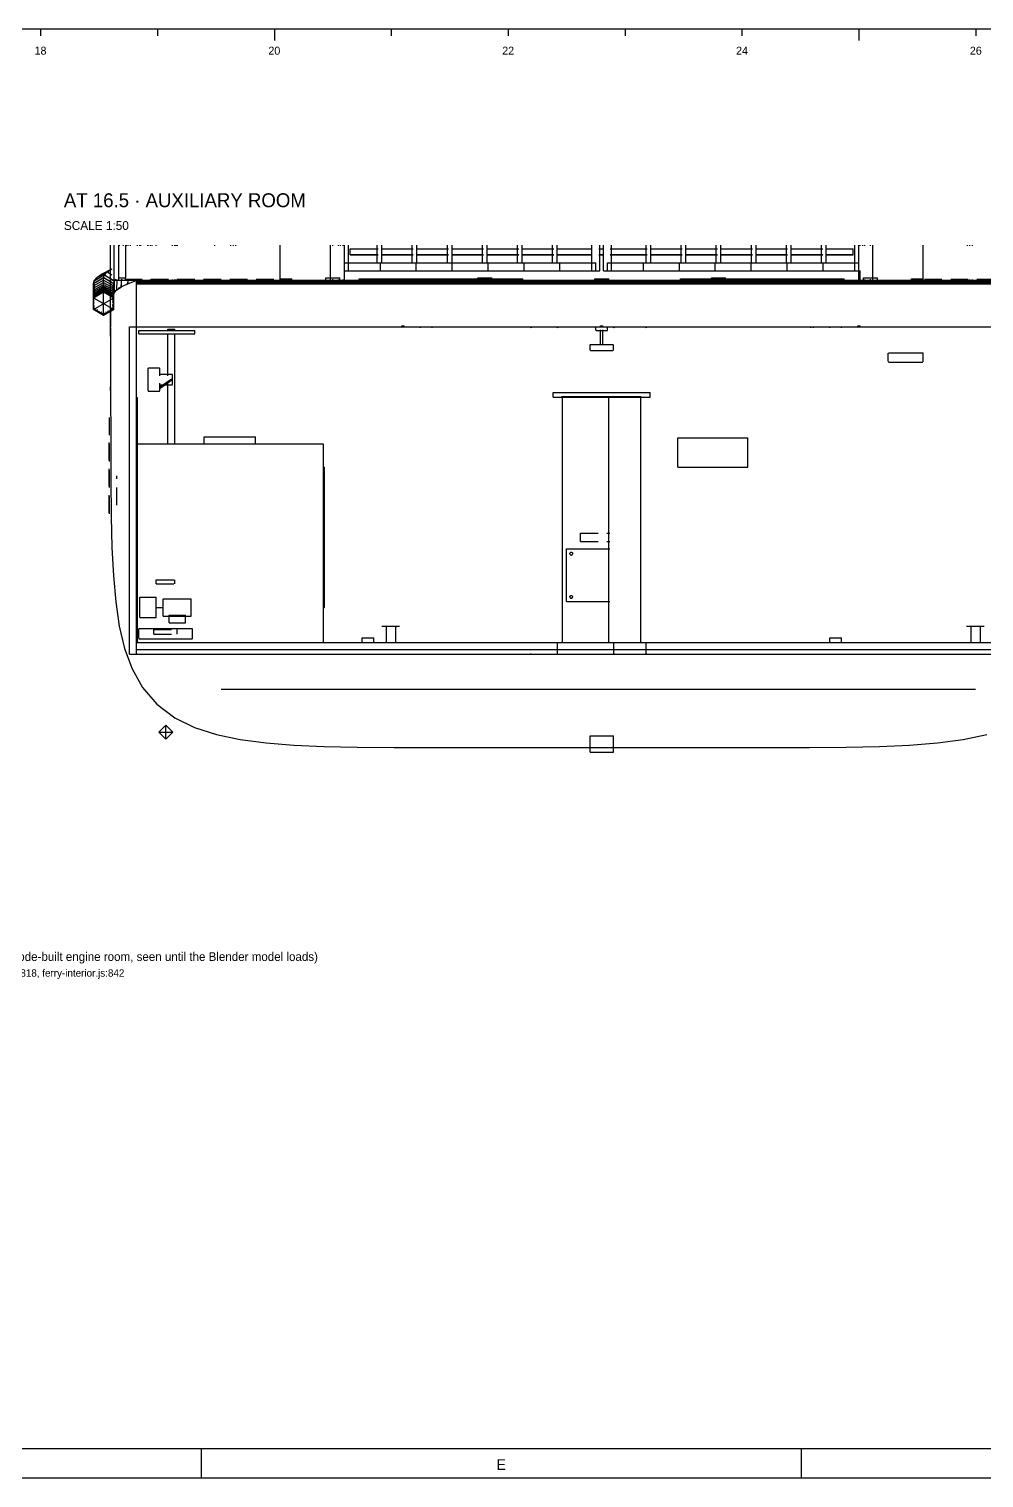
# Model space of a CAD drawing. Extents: x 5 to 836, y 5 to 589.
# Drawn here: x 391 to 554.4, y 5 to 253 of the extents above; entities that cross this region are included whole.
import ezdxf
from ezdxf.enums import TextEntityAlignment as Align

# ---------------------------------------------------------------- set-up
doc = ezdxf.new("R2010")
doc.units = 0
doc.linetypes.add('DASHED', pattern=[4.5, 3, -1.5])
for name, color, linetype in [('CHECK-TEXT', 40, 'CONTINUOUS'), ('CUT', 7, 'CONTINUOUS'), ('DETAIL', 8, 'CONTINUOUS'), ('DIM', 3, 'CONTINUOUS'), ('FRAME', 7, 'CONTINUOUS'), ('MARKING', 4, 'DASHED'), ('OUTLINE', 7, 'CONTINUOUS'), ('TEXT', 7, 'CONTINUOUS'), ('THIN', 7, 'CONTINUOUS')]:
    doc.layers.add(name, color=color, linetype=linetype)

msp = doc.modelspace()

# ---------------------------------------------------------------- linework, layer by layer
at = {"layer": 'CUT'}
for p, q in [((405, 200.4), (405, 216)), ((405.6, 210), (405.6, 216)), ((406.4, 210), (406.4, 216)), ((434, 210), (434, 216)), ((544, 210), (544, 216)), ((405.6, 210), (572.4, 210)), ((409.4, 146), (409.4, 209.76)), ((409.4, 209.76), (568.6, 209.76)), ((409.4, 209.6), (568.6, 209.6)), ((409.4, 209.4), (568.6, 209.4)), ((487.8, 210.02), (487.8, 210.26)), ((487.8, 210.26), (490.2, 210.26)), ((487.8, 210.02), (490.2, 210.02)), ((490.2, 210.02), (490.2, 210.26)), ((402.07, 207.01), (403.8, 208.01)), ((402.07, 205.01), (402.07, 207.01)), ((403.8, 208.01), (405.53, 207.01)), ((405.53, 205.01), (405.53, 207.01)), ((402.07, 205.01), (403.8, 204.01)), ((403.8, 204.01), (405.53, 205.01)), ((408.2, 146), (408.2, 202)), ((408.2, 202), (569.8, 202)), ((488, 201.4), (488, 202)), ((488.03, 201.4), (489.97, 201.4)), ((490, 201.4), (490, 202)), ((405, 200.4), (405, 191.03)), ((538, 197.48), (538.02, 197.54)), ((538, 196.12), (538, 197.48)), ((538.01, 196.1), (538.04, 196.04)), ((538.04, 197.56), (538.1, 197.59)), ((538.06, 196.02), (538.12, 196)), ((538.12, 197.6), (543.88, 197.6)), ((538.12, 196), (543.88, 196)), ((543.88, 197.6), (543.94, 197.58)), ((543.9, 196.01), (543.96, 196.04)), ((543.96, 197.56), (543.99, 197.5)), ((543.98, 196.06), (544, 196.12)), ((544, 196.12), (544, 197.48)), ((405, 191.03), (405.01, 182.39)), ((405.01, 182.39), (405.03, 175.5)), ((405.03, 175.5), (405.08, 170)), ((405.08, 170), (405.09, 169.56)), ((405.09, 169.56), (405.22, 164.25)), ((405.22, 164.25), (405.46, 159.4)), ((405.46, 159.4), (405.86, 154.94)), ((405.86, 154.94), (406.48, 150.8)), ((410, 152.27), (410, 155.73)), ((410, 155.73), (412.8, 155.73)), ((412.8, 152.27), (412.8, 155.73)), ((412.8, 154), (414, 154)), ((414, 152.52), (414, 155.48)), ((414, 155.48), (418.8, 155.48)), ((418.8, 152.54), (418.8, 155.46)), ((410, 152.27), (412.8, 152.27)), ((414, 152.52), (418.8, 152.52)), ((406.48, 150.8), (407.39, 146.99)), ((409.8, 148.72), (409.8, 150.28)), ((409.81, 150.3), (409.84, 150.36)), ((409.86, 150.37), (409.92, 150.4)), ((409.92, 150.4), (418.88, 150.4)), ((418.9, 150.39), (418.96, 150.36)), ((418.97, 150.34), (419, 150.28)), ((419, 148.72), (419, 150.28)), ((448, 148.8), (450, 148.8)), ((448, 148), (448, 148.8)), ((450, 148), (450, 148.8)), ((528, 148.8), (530, 148.8)), ((528, 148), (528, 148.8)), ((530, 148), (530, 148.8)), ((407.39, 146.99), (408.68, 143.47)), ((409.4, 148), (568.6, 148)), ((409.4, 146.8), (568.6, 146.8)), ((409.8, 148.72), (409.83, 148.66)), ((409.84, 148.64), (409.9, 148.61)), ((409.92, 148.6), (418.88, 148.6)), ((418.88, 148.6), (418.94, 148.63)), ((418.96, 148.64), (418.99, 148.7)), ((408.2, 146), (409.4, 146)), ((408.68, 143.47), (410.47, 140.28)), ((410.47, 140.28), (412.92, 137.43)), ((412.92, 137.43), (415.96, 135.13)), ((415.96, 135.13), (419.36, 133.45)), ((413.23, 132.63), (414.43, 133.83)), ((413.23, 132.63), (414.43, 131.43)), ((414.43, 133.83), (415.63, 132.63)), ((414.43, 131.43), (415.63, 132.63)), ((419.36, 133.45), (423.11, 132.24)), ((423.11, 132.24), (427.18, 131.39)), ((487, 129.2), (487, 132)), ((487, 132), (491, 132)), ((491, 129.2), (491, 132)), ((550.82, 131.39), (554.89, 132.24)), ((427.18, 131.39), (431.58, 130.81)), ((431.58, 130.81), (436.34, 130.44)), ((436.34, 130.44), (441.5, 130.21)), ((441.5, 130.21), (447.17, 130.09)), ((447.17, 130.09), (453.5, 130.03)), ((453.5, 130.03), (460.84, 130.01)), ((460.84, 130.01), (470.05, 130)), ((470.05, 130), (507.95, 130)), ((487, 129.2), (491, 129.2)), ((507.95, 130), (517.16, 130.01)), ((517.16, 130.01), (524.5, 130.03)), ((524.5, 130.03), (530.83, 130.09)), ((530.83, 130.09), (536.5, 130.21)), ((536.5, 130.21), (541.66, 130.44)), ((541.66, 130.44), (546.42, 130.81)), ((546.42, 130.81), (550.82, 131.39))]:
    msp.add_line(p, q, dxfattribs=at)
at = {"layer": 'DETAIL'}
for p, q in [((405.6, 210), (405.6, 216)), ((406.4, 210.4), (406.4, 216)), ((406.53, 215.86), (406.53, 216)), ((407.18, 215.86), (407.18, 216)), ((407.6, 210.4), (407.6, 216)), ((407.73, 215.86), (407.73, 216)), ((408.38, 215.86), (408.38, 216)), ((408.4, 215.86), (408.4, 216)), ((409.6, 215.86), (409.6, 216)), ((410.16, 215.86), (410.16, 216)), ((411.36, 215.86), (411.36, 216)), ((412.09, 215.86), (412.09, 216)), ((415.57, 215.86), (415.57, 216)), ((416, 215.86), (416, 216)), ((416.43, 215.86), (416.43, 216)), ((422.8, 215.86), (422.8, 216)), ((425.57, 215.86), (425.57, 216)), ((426, 215.86), (426, 216)), ((426.4, 215.86), (426.4, 216)), ((426.43, 215.86), (426.43, 216)), ((434, 210), (434, 216)), ((442.6, 209.65), (442.6, 216)), ((443, 215.86), (443, 216)), ((444, 215.86), (444, 216)), ((444.3, 215.86), (444.3, 216)), ((444.8, 215.86), (444.8, 216)), ((445, 209.89), (445, 216)), ((445.7, 211.6), (445.7, 216)), ((450.6, 213), (450.6, 216)), ((451.4, 213), (451.4, 216)), ((456.6, 213), (456.6, 216)), ((457.4, 213), (457.4, 216)), ((462.6, 213), (462.6, 216)), ((463.4, 213), (463.4, 216)), ((468.6, 213), (468.6, 216)), ((469.4, 213), (469.4, 216)), ((474.6, 213), (474.6, 216)), ((475.4, 213), (475.4, 216)), ((480.6, 213), (480.6, 216)), ((481.4, 213), (481.4, 216)), ((487.3, 211.6), (487.3, 216)), ((488.7, 211.6), (488.7, 216)), ((489.3, 211.6), (489.3, 216)), ((490.7, 211.6), (490.7, 216)), ((496.6, 213), (496.6, 216)), ((497.4, 213), (497.4, 216)), ((502.6, 213), (502.6, 216)), ((503.4, 213), (503.4, 216)), ((508.6, 213), (508.6, 216)), ((509.4, 213), (509.4, 216)), ((514.6, 213), (514.6, 216)), ((515.4, 213), (515.4, 216)), ((520.6, 213), (520.6, 216)), ((521.4, 213), (521.4, 216)), ((526.6, 213), (526.6, 216)), ((527.4, 213), (527.4, 216)), ((532.3, 211.6), (532.3, 216)), ((533, 209.89), (533, 216)), ((533.2, 215.86), (533.2, 216)), ((533.7, 215.86), (533.7, 216)), ((534, 215.86), (534, 216)), ((535, 215.86), (535, 216)), ((535.4, 209.65), (535.4, 216)), ((544, 210), (544, 216)), ((551.57, 215.86), (551.57, 216)), ((552, 215.86), (552, 216)), ((552.43, 215.86), (552.43, 216)), ((446, 214.36), (446, 215.39)), ((446, 215.39), (450.75, 215.39)), ((446, 215.35), (450.75, 215.35)), ((446, 214.4), (450.75, 214.4)), ((446, 214.36), (450.75, 214.36)), ((451.31, 215.39), (456.77, 215.39)), ((451.31, 215.35), (456.77, 215.35)), ((451.31, 214.4), (456.77, 214.4)), ((451.31, 214.36), (456.77, 214.36)), ((457.33, 215.39), (462.78, 215.39)), ((457.33, 215.35), (462.78, 215.35)), ((457.33, 214.4), (462.78, 214.4)), ((457.33, 214.36), (462.78, 214.36)), ((463.34, 215.39), (468.79, 215.39)), ((463.34, 215.35), (468.79, 215.35)), ((463.34, 214.4), (468.79, 214.4)), ((463.34, 214.36), (468.79, 214.36)), ((469.35, 215.39), (474.81, 215.39)), ((469.35, 215.35), (474.81, 215.35)), ((469.35, 214.4), (474.81, 214.4)), ((469.35, 214.36), (474.81, 214.36)), ((475.37, 215.39), (480.82, 215.39)), ((475.37, 215.35), (480.82, 215.35)), ((475.37, 214.4), (480.82, 214.4)), ((475.37, 214.36), (480.82, 214.36)), ((481.38, 215.39), (487.39, 215.39)), ((481.38, 215.35), (487.39, 215.35)), ((481.38, 214.4), (487.39, 214.4)), ((481.38, 214.36), (487.39, 214.36)), ((488.51, 215.39), (489.35, 215.39)), ((488.51, 215.35), (489.35, 215.35)), ((488.51, 214.4), (489.35, 214.4)), ((488.51, 214.36), (489.35, 214.36)), ((490.47, 215.39), (496.76, 215.39)), ((490.47, 215.35), (496.76, 215.35)), ((490.47, 214.4), (496.76, 214.4)), ((490.47, 214.36), (496.76, 214.36)), ((497.32, 215.39), (502.77, 215.39)), ((497.32, 215.35), (502.77, 215.35)), ((497.32, 214.4), (502.77, 214.4)), ((497.32, 214.36), (502.77, 214.36)), ((503.33, 215.39), (508.79, 215.39)), ((503.33, 215.35), (508.79, 215.35)), ((503.33, 214.4), (508.79, 214.4)), ((503.33, 214.36), (508.79, 214.36)), ((509.35, 215.39), (514.8, 215.39)), ((509.35, 215.35), (514.8, 215.35)), ((509.35, 214.4), (514.8, 214.4)), ((509.35, 214.36), (514.8, 214.36)), ((515.36, 215.39), (520.81, 215.39)), ((515.36, 215.35), (520.81, 215.35)), ((515.36, 214.4), (520.81, 214.4)), ((515.36, 214.36), (520.81, 214.36)), ((521.37, 215.39), (526.83, 215.39)), ((521.37, 215.35), (526.83, 215.35)), ((521.37, 214.4), (526.83, 214.4)), ((521.37, 214.36), (526.83, 214.36)), ((527.39, 215.39), (532, 215.39)), ((527.39, 215.35), (532, 215.35)), ((527.39, 214.4), (532, 214.4)), ((527.39, 214.36), (532, 214.36)), ((532, 214.36), (532, 215.39)), ((402.17, 209.91), (403.91, 210.9)), ((402.19, 209.94), (403.94, 210.9)), ((402.63, 210.45), (404.39, 211.41)), ((402.65, 210.48), (404.42, 211.41)), ((402.65, 210.48), (403.45, 211.02)), ((403.44, 210.62), (403.45, 211.02)), ((403.45, 211.02), (405.22, 211.95)), ((403.45, 210.65), (403.47, 211.05)), ((403.47, 211.05), (405.26, 211.95)), ((403.47, 211.05), (404.63, 211.63)), ((403.81, 210.44), (403.91, 210.9)), ((403.91, 210.9), (405.64, 209.89)), ((403.94, 210.9), (404.39, 211.41)), ((403.94, 210.9), (405.65, 209.86)), ((404.39, 211.41), (405.19, 210.92)), ((404.42, 211.41), (405.22, 211.95)), ((404.42, 211.41), (405.21, 210.91)), ((404.61, 211.24), (404.63, 211.63)), ((404.62, 211.27), (404.65, 211.66)), ((404.63, 211.63), (405.22, 211.93)), ((404.65, 211.66), (405.25, 211.95)), ((404.65, 211.66), (405.15, 211.87)), ((444.94, 211.6), (488.7, 211.6)), ((445, 213), (488, 213)), ((451.14, 211.6), (451.14, 213)), ((457.29, 211.6), (457.29, 213)), ((463.43, 211.6), (463.43, 213)), ((469.57, 211.6), (469.57, 213)), ((475.71, 211.6), (475.71, 213)), ((481.86, 211.6), (481.86, 213)), ((488, 211.6), (488, 213)), ((489.3, 211.6), (533.19, 211.6)), ((490, 213), (533, 213)), ((490, 211.6), (490, 213)), ((496.14, 211.6), (496.14, 213)), ((502.29, 211.6), (502.29, 213)), ((508.43, 211.6), (508.43, 213)), ((514.57, 211.6), (514.57, 213)), ((520.71, 211.6), (520.71, 213)), ((526.86, 211.6), (526.86, 213)), ((533.2, 210), (533.2, 211.67)), ((402.06, 207.45), (402.07, 209.45)), ((402.07, 209.44), (403.8, 210.44)), ((402.07, 209.45), (403.81, 210.44)), ((402.07, 209.02), (403.8, 210.02)), ((402.07, 209.45), (402.17, 209.91)), ((402.07, 208.63), (403.8, 209.63)), ((402.07, 205), (402.07, 209.44)), ((402.07, 208.29), (403.8, 209.29)), ((402.07, 209.02), (402.42, 208.82)), ((402.07, 207.99), (403.8, 208.99)), ((402.07, 207.73), (403.8, 208.73)), ((402.07, 208.63), (402.41, 208.43)), ((402.07, 207.5), (403.8, 208.5)), ((402.07, 207.32), (403.8, 208.32)), ((402.15, 207.94), (402.19, 209.94)), ((402.16, 207.91), (402.17, 209.91)), ((402.19, 209.94), (402.63, 210.45)), ((402.63, 210.05), (402.63, 210.45)), ((402.64, 210.08), (402.65, 210.48)), ((403.8, 204), (403.8, 210.44)), ((403.8, 210.44), (405.53, 209.44)), ((403.8, 210.02), (405.53, 209.02)), ((403.8, 209.63), (405.53, 208.63)), ((403.8, 209.29), (405.53, 208.29)), ((403.8, 208.99), (405.53, 207.99)), ((403.8, 208.73), (405.53, 207.73)), ((403.8, 208.5), (405.53, 207.5)), ((403.8, 208.32), (405.53, 207.32)), ((403.81, 210.44), (405.54, 209.43)), ((405.29, 208.88), (405.52, 209.02)), ((405.3, 208.5), (405.53, 208.63)), ((405.47, 208.05), (406.05, 208.37)), ((405.53, 205), (405.53, 209.44)), ((405.53, 207.43), (405.54, 209.43)), ((405.54, 209.43), (405.64, 209.89)), ((405.56, 208.09), (406.03, 208.34)), ((405.6, 210), (445, 210)), ((405.61, 207.87), (405.65, 209.86)), ((405.61, 207.87), (406.05, 208.37)), ((405.63, 207.9), (405.64, 209.89)), ((405.65, 209.86), (405.92, 210.17)), ((406.03, 208.34), (406.1, 210.07)), ((406.03, 208.34), (406.83, 208.88)), ((406.05, 208.37), (406.09, 210.1)), ((406.34, 208.62), (406.81, 208.86)), ((406.36, 208.64), (406.83, 208.88)), ((406.4, 210.4), (407.6, 210.4)), ((406.81, 208.85), (406.89, 210.18)), ((406.81, 208.85), (407.97, 209.44)), ((406.83, 208.88), (406.88, 210.08)), ((407.71, 209.29), (407.95, 209.41)), ((407.73, 209.32), (407.97, 209.44)), ((407.95, 209.41), (408, 210.07)), ((407.95, 209.41), (409.46, 210.03)), ((407.97, 209.44), (408.01, 210.1)), ((409.32, 209.95), (409.44, 210.01)), ((409.34, 209.98), (409.46, 210.03)), ((409.4, 146), (409.4, 209.6)), ((409.4, 209.6), (568.6, 209.6)), ((409.44, 210.01), (409.94, 210.18)), ((409.44, 210.01), (409.45, 210.14)), ((409.46, 210.03), (409.47, 210.17)), ((412.09, 210), (412.09, 210.14)), ((415.57, 210), (415.57, 210.14)), ((416, 210), (416, 210.14)), ((416.43, 210), (416.43, 210.14)), ((422.8, 210), (422.8, 210.14)), ((425.57, 210), (425.57, 210.14)), ((426, 210), (426, 210.14)), ((426.4, 210), (426.4, 210.14)), ((426.43, 210), (426.43, 210.14)), ((434, 210.26), (436, 210.26)), ((434, 210.02), (436, 210.02)), ((436, 210.02), (436, 210.26)), ((441.8, 210.4), (444.2, 210.4)), ((443, 209.89), (443, 210.17)), ((443, 209.89), (445, 209.89)), ((444, 210), (444, 210.14)), ((444.8, 210), (444.8, 210.14)), ((447.5, 210.26), (475.5, 210.26)), ((447.5, 210.02), (447.5, 210.26)), ((447.5, 210.02), (475.5, 210.02)), ((467.8, 210.4), (470.2, 210.4)), ((467.8, 210), (470.2, 210)), ((475.5, 210.02), (475.5, 210.26)), ((487.8, 210.02), (487.8, 210.26)), ((487.8, 210.26), (490.2, 210.26)), ((487.8, 210.02), (490.2, 210.02)), ((490.2, 210.02), (490.2, 210.26)), ((502.5, 210.26), (530.5, 210.26)), ((502.5, 210.02), (502.5, 210.26)), ((502.5, 210.02), (530.5, 210.02)), ((507.8, 210.4), (510.2, 210.4)), ((507.8, 210), (510.2, 210)), ((530.5, 210.02), (530.5, 210.26)), ((533, 210), (572.4, 210)), ((533, 209.89), (535, 209.89)), ((533.8, 210.4), (536.2, 210.4)), ((534, 210), (534, 210.14)), ((535, 209.89), (535, 210.17)), ((542, 210.26), (544, 210.26)), ((542, 210.02), (542, 210.26)), ((542, 210.02), (544, 210.02)), ((551.57, 210), (551.57, 210.14)), ((552, 210), (552, 210.14)), ((552.43, 210), (552.43, 210.14)), ((402.06, 207.02), (403.8, 208.02)), ((402.06, 207.45), (402.16, 207.91)), ((402.06, 207.45), (402.18, 207.38)), ((402.07, 208.29), (402.18, 208.22)), ((402.07, 207.18), (403.8, 208.18)), ((402.07, 207.08), (403.8, 208.08)), ((402.07, 207), (403.8, 208)), ((402.07, 207.73), (402.18, 207.66)), ((402.07, 207.5), (402.18, 207.44)), ((402.07, 207.44), (402.18, 207.37)), ((402.07, 207.32), (402.18, 207.26)), ((402.07, 207.18), (402.3, 207.05)), ((402.07, 207.02), (402.41, 206.82)), ((402.07, 207.02), (402.18, 206.95)), ((402.07, 205), (405.53, 207)), ((402.07, 207), (405.53, 205)), ((402.07, 206.63), (402.18, 206.7)), ((402.07, 206.63), (402.18, 206.57)), ((402.07, 206.29), (402.18, 206.36)), ((402.07, 206.29), (402.18, 206.22)), ((402.07, 205.99), (402.18, 205.92)), ((402.15, 207.94), (402.24, 208.04)), ((402.15, 207.94), (402.26, 207.87)), ((403.8, 208.18), (405.53, 207.18)), ((403.8, 208.08), (405.53, 207.08)), ((403.8, 208.02), (405.53, 207.02)), ((403.8, 208), (405.53, 207)), ((405.28, 207.7), (405.63, 207.9)), ((405.29, 206.88), (405.53, 207.02)), ((405.3, 208.16), (405.53, 208.29)), ((405.3, 207.59), (405.53, 207.73)), ((405.3, 207.37), (405.53, 207.5)), ((405.3, 207.31), (405.53, 207.44)), ((405.3, 207.3), (405.53, 207.43)), ((405.3, 207.19), (405.53, 207.32)), ((405.3, 207.05), (405.53, 207.18)), ((405.3, 206.77), (405.53, 206.63)), ((405.3, 206.5), (405.53, 206.63)), ((405.3, 206.42), (405.53, 206.29)), ((405.3, 206.16), (405.53, 206.29)), ((405.3, 205.85), (405.53, 205.99)), ((405.3, 205.86), (405.53, 205.73)), ((405.38, 207.74), (405.61, 207.87)), ((405.53, 207.43), (405.63, 207.9)), ((402.07, 205.73), (402.18, 205.79)), ((402.07, 205.73), (402.18, 205.66)), ((402.07, 205.5), (402.18, 205.57)), ((402.07, 205.5), (402.18, 205.44)), ((402.07, 205.32), (402.18, 205.39)), ((402.07, 205.32), (402.41, 205.12)), ((402.07, 205.18), (402.18, 205.25)), ((402.07, 205.18), (403.8, 204.18)), ((402.07, 205.02), (402.3, 205.15)), ((402.07, 205.08), (403.8, 204.08)), ((402.07, 205.02), (403.8, 204.02)), ((402.07, 205), (403.8, 204)), ((402.65, 204.99), (402.76, 204.92)), ((403.34, 204.59), (403.45, 204.52)), ((403.68, 204.39), (403.8, 204.32)), ((403.8, 204.18), (405.53, 205.18)), ((403.8, 204.08), (405.53, 205.08)), ((403.8, 204.02), (405.53, 205.02)), ((403.8, 204), (405.53, 205)), ((403.8, 204.32), (403.92, 204.39)), ((404.15, 204.52), (404.26, 204.59)), ((404.49, 204.72), (404.61, 204.79)), ((404.95, 204.99), (405.53, 205.32)), ((405.3, 205.59), (405.53, 205.73)), ((405.3, 205.64), (405.53, 205.5)), ((405.3, 205.37), (405.53, 205.5)), ((405.3, 205.46), (405.53, 205.32)), ((405.3, 205.31), (405.53, 205.18)), ((405.3, 205.15), (405.53, 205.02)), ((408.2, 146), (408.2, 202)), ((408.2, 202), (569.8, 202)), ((409.8, 201.4), (419.4, 201.4)), ((409.8, 200.8), (409.8, 201.4)), ((414.8, 201.6), (416, 201.6)), ((419.4, 200.8), (419.4, 201.4)), ((454.8, 202.2), (455.2, 202.2)), ((454.8, 201.92), (454.8, 202.2)), ((455.2, 201.92), (455.2, 202.2)), ((488.03, 201.4), (489.97, 201.4)), ((488.8, 202.2), (489.2, 202.2)), ((488.8, 201.92), (488.8, 202.2)), ((488.8, 199), (488.8, 201.5)), ((489.2, 201.92), (489.2, 202.2)), ((489.2, 199), (489.2, 201.5)), ((532.8, 202.2), (533.2, 202.2)), ((532.8, 201.92), (532.8, 202.2)), ((533.2, 201.92), (533.2, 202.2)), ((409.8, 200.8), (419.4, 200.8)), ((488.8, 199), (489.2, 199)), ((415.6, 192.13), (415.6, 193.87)), ((415.32, 193), (415.33, 193.04)), ((415.32, 193), (415.33, 192.96)), ((415.33, 193.04), (415.36, 193.07)), ((415.33, 192.96), (415.36, 192.93)), ((415.36, 193.07), (415.4, 193.08)), ((415.36, 192.93), (415.4, 192.92)), ((415.4, 193.08), (415.44, 193.07)), ((415.4, 192.92), (415.44, 192.93)), ((415.44, 193.07), (415.47, 193.04)), ((415.44, 192.93), (415.47, 192.96)), ((415.47, 193.04), (415.48, 193)), ((415.47, 192.96), (415.48, 193)), ((480.7, 190.8), (497.3, 190.8)), ((480.7, 190), (480.7, 190.8)), ((480.7, 190), (497.3, 190)), ((491.8, 190), (491.8, 190.13)), ((497.3, 190), (497.3, 190.8)), ((414.8, 182), (416, 182)), ((421, 183.2), (429.8, 183.2)), ((421, 182), (429.8, 182)), ((502, 183), (514, 183)), ((502, 178), (502, 183)), ((514, 178), (514, 183)), ((441.4, 178), (441.6, 178)), ((441.4, 154), (441.4, 178)), ((441.6, 154), (441.6, 178)), ((502, 178), (514, 178)), ((483, 164), (490.4, 164)), ((483, 155), (483, 164)), ((483.56, 163.2), (483.57, 163.26)), ((483.56, 163.2), (483.57, 163.14)), ((483.57, 163.26), (483.59, 163.32)), ((483.57, 163.14), (483.59, 163.08)), ((483.59, 163.32), (483.63, 163.37)), ((483.59, 163.08), (483.63, 163.03)), ((483.63, 163.37), (483.68, 163.41)), ((483.63, 163.03), (483.68, 162.99)), ((483.68, 163.41), (483.74, 163.43)), ((483.68, 162.99), (483.74, 162.97)), ((483.74, 163.43), (483.8, 163.44)), ((483.74, 162.97), (483.8, 162.96)), ((483.8, 163.44), (483.86, 163.43)), ((483.8, 162.96), (483.86, 162.97)), ((483.86, 163.43), (483.92, 163.41)), ((483.86, 162.97), (483.92, 162.99)), ((483.92, 163.41), (483.97, 163.37)), ((483.92, 162.99), (483.97, 163.03)), ((483.97, 163.37), (484.01, 163.32)), ((483.97, 163.03), (484.01, 163.08)), ((484.01, 163.32), (484.03, 163.26)), ((484.01, 163.08), (484.03, 163.14)), ((484.03, 163.26), (484.04, 163.2)), ((484.03, 163.14), (484.04, 163.2)), ((410, 152.27), (410, 155.73)), ((412.8, 152.27), (412.8, 155.73)), ((414, 152.52), (414, 155.48)), ((418.8, 152.52), (418.8, 155.48)), ((441.4, 154), (441.6, 154)), ((483, 155), (490.4, 155)), ((483.56, 155.8), (483.57, 155.86)), ((483.56, 155.8), (483.57, 155.74)), ((483.57, 155.86), (483.59, 155.92)), ((483.57, 155.74), (483.59, 155.68)), ((483.59, 155.92), (483.63, 155.97)), ((483.59, 155.68), (483.63, 155.63)), ((483.63, 155.97), (483.68, 156.01)), ((483.63, 155.63), (483.68, 155.59)), ((483.68, 156.01), (483.74, 156.03)), ((483.68, 155.59), (483.74, 155.57)), ((483.74, 156.03), (483.8, 156.04)), ((483.74, 155.57), (483.8, 155.56)), ((483.8, 156.04), (483.86, 156.03)), ((483.8, 155.56), (483.86, 155.57)), ((483.86, 156.03), (483.92, 156.01)), ((483.86, 155.57), (483.92, 155.59)), ((483.92, 156.01), (483.97, 155.97)), ((483.92, 155.59), (483.97, 155.63)), ((483.97, 155.97), (484.01, 155.92)), ((483.97, 155.63), (484.01, 155.68)), ((484.01, 155.92), (484.03, 155.86)), ((484.01, 155.68), (484.03, 155.74)), ((484.03, 155.86), (484.04, 155.8)), ((484.03, 155.74), (484.04, 155.8)), ((448.03, 148.8), (449.97, 148.8)), ((452.23, 150.8), (453.77, 150.8)), ((528.03, 148.8), (529.97, 148.8)), ((552.23, 150.8), (553.77, 150.8)), ((409.4, 148), (409.54, 148)), ((409.4, 146.8), (409.54, 146.8)), ((448.03, 148), (449.97, 148)), ((452.23, 148), (453.77, 148)), ((481.31, 148), (491.24, 148)), ((481.31, 146.8), (491.24, 146.8)), ((528.03, 148), (529.97, 148)), ((552.23, 148), (553.77, 148)), ((408.2, 146), (569.8, 146)), ((413.22, 132.64), (414.43, 131.43)), ((413.23, 132.67), (414.43, 133.87)), ((413.23, 132.64), (414.44, 133.85)), ((413.23, 132.63), (414.43, 133.83)), ((413.23, 132.67), (414.43, 131.47)), ((413.23, 132.65), (413.63, 132.65)), ((413.23, 132.63), (415.63, 132.63)), ((414.42, 133.84), (415.63, 132.63)), ((414.43, 133.87), (415.63, 132.67)), ((414.43, 131.43), (414.43, 133.85)), ((414.43, 131.47), (415.63, 132.67)), ((414.43, 131.44), (415.64, 132.65)), ((414.43, 131.43), (415.63, 132.63)), ((415.37, 132.65), (415.63, 132.65)), ((487, 129.2), (487, 132)), ((487, 132), (491, 132)), ((491, 129.2), (491, 132)), ((487, 129.2), (491, 129.2))]:
    msp.add_line(p, q, dxfattribs=at)
at = {"layer": 'DIM'}
for p, q in [((25, 253), (741, 253)), ((393, 253), (393, 251.8)), ((413, 253), (413, 251.8)), ((433, 253), (433, 251)), ((453, 253), (453, 251.8)), ((473, 253), (473, 251.8)), ((493, 253), (493, 251.8)), ((513, 253), (513, 251.8)), ((533, 253), (533, 251)), ((553, 253), (553, 251.8))]:
    msp.add_line(p, q, dxfattribs=at)
at = {"layer": 'FRAME'}
msp.add_line((831, 10), (10, 10), dxfattribs=at)
at = {"layer": 'MARKING'}
for p, q in [((407.4, 210.16), (433.8, 210.16)), ((409.4, 209.4), (409.4, 209.76)), ((409.4, 209.76), (568.6, 209.76)), ((409.4, 209.4), (568.6, 209.4)), ((544.2, 210.16), (570.6, 210.16)), ((404.82, 170), (404.82, 188)), ((404.74, 170.2), (404.74, 182.6)), ((406.05, 171.52), (406.05, 176.5)), ((441.42, 171.65), (441.42, 172.35)), ((441.42, 167), (441.42, 169)), ((485.4, 165.3), (485.4, 166.7)), ((485.4, 166.7), (490.38, 166.7)), ((485.4, 165.3), (490.38, 165.3)), ((412.8, 158.75), (416, 158.75)), ((412.8, 158.05), (412.8, 158.75)), ((416, 158.05), (416, 158.75)), ((412.8, 158.05), (416, 158.05)), ((412.4, 150.2), (416.4, 150.2)), ((412.4, 149.4), (412.4, 150.2)), ((412.4, 149.4), (416.4, 149.4)), ((416.4, 149.4), (416.4, 150.2)), ((451.4, 150.82), (454.6, 150.82)), ((551.4, 150.82), (554.6, 150.82))]:
    msp.add_line(p, q, dxfattribs=at)
at = {"layer": 'OUTLINE'}
for p, q in [((405, 209.94), (405, 216)), ((408, 215.86), (408, 216)), ((410, 215.86), (410, 216)), ((411.4, 215.87), (411.4, 216)), ((411.8, 215.86), (411.8, 216)), ((412.8, 215.86), (412.8, 216)), ((416.2, 215.86), (416.2, 216)), ((405, 209.94), (405, 208.7)), ((408, 210), (408, 210.14)), ((410, 210), (410, 210.14)), ((411.8, 210), (411.8, 210.14)), ((412.32, 210.09), (412.41, 209.69)), ((412.8, 210), (412.8, 210.14)), ((412.8, 210), (442.75, 210)), ((416.2, 210), (416.2, 210.14)), ((441.8, 210), (441.8, 210.4)), ((444.2, 210), (444.2, 210.4)), ((467.8, 210), (467.8, 210.4)), ((470.2, 210), (470.2, 210.4)), ((507.8, 210), (507.8, 210.4)), ((510.2, 210), (510.2, 210.4)), ((533.8, 210), (533.8, 210.4)), ((535.39, 210), (565.2, 210)), ((536.2, 210), (536.2, 210.4)), ((405, 204.98), (405, 201.94)), ((405, 201.77), (405, 201.94)), ((405, 201.77), (405, 191.73)), ((409.4, 201.88), (409.44, 201.96)), ((409.4, 146.12), (409.4, 201.88)), ((409.44, 201.96), (409.52, 202)), ((409.52, 202), (568.48, 202)), ((414.8, 201.32), (414.8, 201.6)), ((414.8, 193.62), (414.8, 200.9)), ((416, 201.32), (416, 201.6)), ((416, 182), (416, 200.9)), ((458, 201.88), (458, 202)), ((460, 201.88), (460, 202)), ((476.8, 202), (476.88, 201.96)), ((476.88, 201.96), (476.92, 201.88)), ((476.92, 201.88), (476.96, 201.96)), ((476.96, 201.96), (477.04, 202)), ((481.3, 202), (481.38, 201.96)), ((481.38, 201.96), (481.42, 201.88)), ((481.42, 201.88), (481.46, 201.96)), ((481.46, 201.96), (481.54, 202)), ((488, 201.4), (488, 202)), ((490, 201.4), (490, 202)), ((490.96, 202), (491.04, 201.96)), ((491.04, 201.96), (491.08, 201.88)), ((491.08, 201.88), (491.12, 201.96)), ((491.12, 201.96), (491.2, 202)), ((496.46, 202), (496.54, 201.96)), ((496.54, 201.96), (496.58, 201.88)), ((496.58, 201.88), (496.62, 201.96)), ((496.62, 201.96), (496.7, 202)), ((524.76, 201.86), (524.76, 202)), ((525.24, 201.86), (525.24, 202)), ((528, 201.88), (528, 202)), ((530, 201.88), (530, 202)), ((487, 198.9), (487.03, 198.97)), ((487, 198.1), (487, 198.9)), ((487.03, 198.97), (487.1, 199)), ((487.1, 199), (490.9, 199)), ((490.9, 199), (490.97, 198.97)), ((490.97, 198.97), (491, 198.9)), ((491, 198.1), (491, 198.9)), ((487, 198.1), (487.03, 198.03)), ((487.03, 198.03), (487.1, 198)), ((487.1, 198), (490.9, 198)), ((490.9, 198), (490.97, 198.03)), ((490.97, 198.03), (491, 198.1)), ((411.4, 194.88), (411.44, 194.96)), ((411.4, 191.12), (411.4, 194.88)), ((411.44, 194.96), (411.52, 195)), ((411.52, 195), (413.28, 195)), ((413.28, 195), (413.36, 194.96)), ((413.36, 194.96), (413.4, 194.88)), ((413.36, 193.9), (415.6, 193.9)), ((413.4, 193.63), (413.4, 194.88)), ((405, 191.14), (405, 191.73)), ((405, 191.05), (405.01, 182.4)), ((411.4, 191.12), (411.44, 191.04)), ((411.44, 191.04), (411.52, 191)), ((411.52, 191), (413.28, 191)), ((413.28, 191), (413.36, 191.04)), ((413.35, 191.67), (415.35, 193.07)), ((413.36, 192.1), (415.6, 192.1)), ((413.36, 191.66), (413.44, 191.54)), ((413.36, 191.04), (413.4, 191.12)), ((413.4, 191.12), (413.4, 192.37)), ((413.45, 191.53), (415.45, 192.93)), ((414.8, 182), (414.8, 192.36)), ((409.6, 189.88), (409.64, 189.96)), ((409.6, 148.12), (409.6, 189.88)), ((482.1, 190.08), (495.76, 190.08)), ((482.18, 190), (482.26, 189.96)), ((482.26, 189.96), (482.3, 189.88)), ((482.3, 148.12), (482.3, 189.88)), ((490.2, 189.88), (490.24, 189.96)), ((490.2, 148.12), (490.2, 189.88)), ((490.24, 189.96), (490.32, 190)), ((490.32, 190), (490.46, 190)), ((495.7, 189.88), (495.74, 189.96)), ((495.7, 148.12), (495.7, 189.88)), ((495.74, 189.96), (495.82, 190)), ((405.01, 182.38), (405.03, 175.5)), ((409.4, 181.88), (409.44, 181.96)), ((409.44, 181.96), (409.52, 182)), ((409.52, 182), (414.98, 182)), ((415.96, 182), (421.13, 182)), ((421, 182), (421, 183.2)), ((429.67, 182), (441.28, 182)), ((429.8, 182), (429.8, 183.2)), ((441.28, 182), (441.36, 181.96)), ((441.36, 181.96), (441.4, 181.88)), ((441.4, 177.83), (441.4, 181.88)), ((405.03, 175.5), (405.08, 170)), ((405.08, 170), (405.09, 169.56)), ((405.09, 169.56), (405.22, 164.24)), ((405.22, 164.24), (405.46, 159.4)), ((405.46, 159.4), (405.86, 154.93)), ((405.86, 154.93), (406.48, 150.8)), ((441.4, 148.12), (441.4, 154.12)), ((415, 152.65), (417.8, 152.65)), ((415, 151.35), (415, 152.65)), ((415, 151.35), (417.8, 151.35)), ((417.8, 151.35), (417.8, 152.65)), ((406.48, 150.8), (407.39, 146.98)), ((409.8, 150.28), (409.84, 150.36)), ((409.8, 148.72), (409.8, 150.28)), ((409.84, 150.36), (409.92, 150.4)), ((409.92, 150.4), (418.88, 150.4)), ((418.88, 150.4), (418.96, 150.36)), ((418.96, 150.36), (419, 150.28)), ((419, 148.72), (419, 150.28)), ((448, 148), (448, 148.8)), ((450, 148), (450, 148.8)), ((452.2, 148), (452.2, 150.8)), ((453.8, 148), (453.8, 150.8)), ((528, 148), (528, 148.8)), ((530, 148), (530, 148.8)), ((552.2, 148), (552.2, 150.8)), ((553.8, 148), (553.8, 150.8)), ((407.39, 146.98), (408.68, 143.47)), ((409.4, 148.12), (409.44, 148.04)), ((409.44, 148.04), (409.52, 148)), ((409.52, 148), (441.28, 148)), ((409.6, 148.12), (409.64, 148.04)), ((409.8, 148.72), (409.84, 148.64)), ((409.84, 148.64), (409.92, 148.6)), ((409.92, 148.6), (418.88, 148.6)), ((418.88, 148.6), (418.96, 148.64)), ((418.96, 148.64), (419, 148.72)), ((441.28, 148), (441.36, 148.04)), ((441.36, 148.04), (441.4, 148.12)), ((481.36, 148), (482.18, 148)), ((481.42, 146.12), (481.42, 148.08)), ((482.18, 148), (482.26, 148.04)), ((482.26, 148.04), (482.3, 148.12)), ((490.2, 148.12), (490.24, 148.04)), ((490.24, 148.04), (490.32, 148)), ((490.32, 148), (491.14, 148)), ((491.08, 146.12), (491.08, 148.08)), ((495.7, 148.12), (495.74, 148.04)), ((495.74, 148.04), (495.82, 148)), ((495.82, 148), (496.77, 148)), ((496.58, 146.12), (496.58, 148.08)), ((409.4, 146.12), (409.44, 146.04)), ((409.44, 146.04), (409.52, 146)), ((409.52, 146), (481.3, 146)), ((476.8, 146), (476.88, 146.04)), ((476.88, 146.04), (476.92, 146.12)), ((481.3, 146), (481.38, 146.04)), ((481.38, 146.04), (481.42, 146.12)), ((491.08, 146.12), (491.12, 146.04)), ((491.12, 146.04), (491.2, 146)), ((491.2, 146), (568.48, 146)), ((496.58, 146.12), (496.62, 146.04)), ((496.62, 146.04), (496.7, 146)), ((408.68, 143.47), (410.47, 140.28)), ((410.47, 140.28), (412.92, 137.43)), ((423.93, 140), (552.96, 140)), ((412.92, 137.43), (415.96, 135.13)), ((415.96, 135.13), (419.36, 133.45)), ((419.36, 133.45), (423.11, 132.24)), ((423.11, 132.24), (427.18, 131.39)), ((550.82, 131.39), (554.89, 132.24)), ((427.18, 131.39), (431.58, 130.81)), ((431.58, 130.81), (436.34, 130.44)), ((436.34, 130.44), (441.5, 130.21)), ((441.5, 130.21), (447.17, 130.09)), ((447.17, 130.09), (453.5, 130.03)), ((453.5, 130.03), (460.84, 130.01)), ((460.84, 130.01), (470.05, 130)), ((470.05, 130), (507.95, 130)), ((507.95, 130), (517.16, 130.01)), ((517.16, 130.01), (524.5, 130.03)), ((524.5, 130.03), (530.83, 130.09)), ((530.83, 130.09), (536.5, 130.21)), ((536.5, 130.21), (541.66, 130.44)), ((541.66, 130.44), (546.42, 130.81)), ((546.42, 130.81), (550.82, 131.39))]:
    msp.add_line(p, q, dxfattribs=at)
at = {"layer": 'THIN'}
for p, q in [((420.5, 10), (420.5, 5)), ((523.13, 10), (523.13, 5)), ((836, 5), (5, 5))]:
    msp.add_line(p, q, dxfattribs=at)

# ---------------------------------------------------------------- texts
at = {"layer": 'CHECK-TEXT'}
msp.add_text('ENGINE ROOM · yard 10.82 · x ±1.21 · h 1.89 · ferry-interior.js:818, ferry-interior.js:842', height=1.26, dxfattribs=at).set_placement((342, 90.8))
at = {"layer": 'TEXT'}
for s, height, p in [('18', 1.37, (393, 248.6)), ('20', 1.37, (433, 248.6)), ('22', 1.37, (473, 248.6)), ('24', 1.37, (513, 248.6)), ('26', 1.37, (553, 248.6)), ('E', 1.8, (471.81, 6.4))]:
    msp.add_text(s, height=height, dxfattribs=at).set_placement(p, align=Align.CENTER)
for s, height, p in [('AT 16.5 · AUXILIARY ROOM', 2.38, (397, 222.5)), ('SCALE 1:50', 1.51, (397, 218.6)), ('a trim piece stands 16 cm inside main engine (in the code-built engine room, seen until the Blender model loads)', 1.48, (342, 93.5))]:
    msp.add_text(s, height=height, dxfattribs=at).set_placement(p)

doc.saveas('drawing.dxf')
